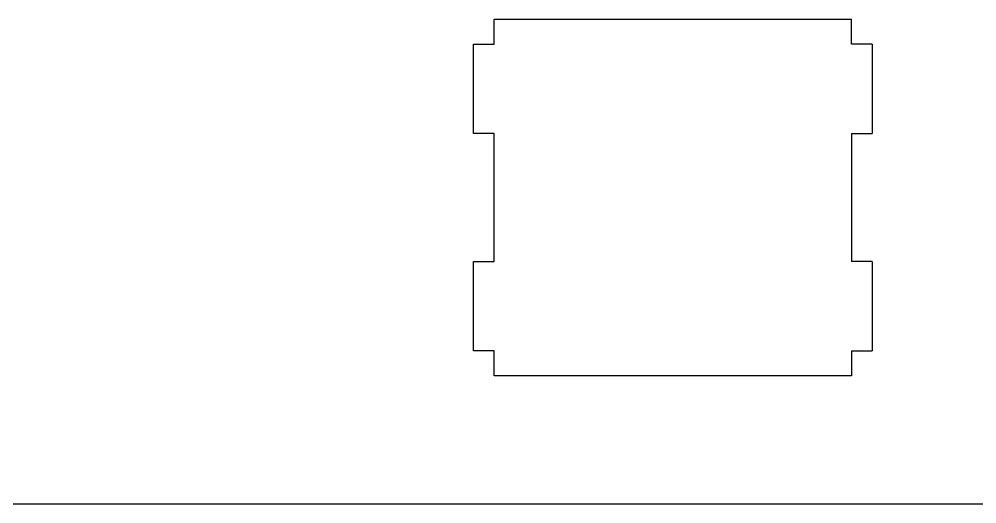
# Model space of a CAD drawing. Extents: x 14 to 304, y 9 to 109.
# Drawn here: x 112.19 to 149.6, y 9.37 to 28.31 of the extents above; entities that cross this region are included whole.
import ezdxf

# ---------------------------------------------------------------- set-up
doc = ezdxf.new("R2010")
doc.units = 0
doc.layers.add('LAYER_1', color=7, linetype='CONTINUOUS')

msp = doc.modelspace()

# ---------------------------------------------------------------- linework, layer by layer
at = {"layer": 'LAYER_1', "linetype": 'BYBLOCK'}
msp.add_line((18.126, 9.37), (278.572, 9.37), dxfattribs=at)
for points in [[(130.752, 28.313, 0), (130.822, 28.313, 0), (131.026, 28.313, 0), (131.351, 28.313, 0), (131.785, 28.313, 0), (132.315, 28.313, 0), (132.931, 28.313, 0), (133.619, 28.313, 0), (134.367, 28.313, 0), (135.164, 28.313, 0), (135.997, 28.313, 0), (136.855, 28.313, 0), (137.724, 28.313, 0), (138.594, 28.313, 0), (139.451, 28.313, 0), (140.284, 28.313, 0), (141.081, 28.313, 0), (141.83, 28.313, 0), (142.518, 28.313, 0), (143.133, 28.313, 0), (143.664, 28.313, 0), (144.098, 28.313, 0), (144.422, 28.313, 0), (144.626, 28.313, 0), (144.697, 28.313, 0)], [(130.752, 27.334, 0), (130.752, 27.339, 0), (130.752, 27.353, 0), (130.752, 27.376, 0), (130.752, 27.406, 0), (130.752, 27.444, 0), (130.752, 27.487, 0), (130.752, 27.535, 0), (130.752, 27.588, 0), (130.752, 27.644, 0), (130.752, 27.702, 0), (130.752, 27.762, 0), (130.752, 27.823, 0), (130.752, 27.884, 0), (130.752, 27.944, 0), (130.752, 28.003, 0), (130.752, 28.059, 0), (130.752, 28.111, 0), (130.752, 28.16, 0), (130.752, 28.203, 0), (130.752, 28.24, 0), (130.752, 28.271, 0), (130.752, 28.293, 0), (130.752, 28.308, 0), (130.752, 28.313, 0)], [(144.697, 27.334, 0), (144.697, 27.339, 0), (144.697, 27.353, 0), (144.697, 27.376, 0), (144.697, 27.406, 0), (144.697, 27.444, 0), (144.697, 27.487, 0), (144.697, 27.535, 0), (144.697, 27.588, 0), (144.697, 27.644, 0), (144.697, 27.702, 0), (144.697, 27.762, 0), (144.697, 27.823, 0), (144.697, 27.884, 0), (144.697, 27.944, 0), (144.697, 28.003, 0), (144.697, 28.059, 0), (144.697, 28.111, 0), (144.697, 28.16, 0), (144.697, 28.203, 0), (144.697, 28.24, 0), (144.697, 28.271, 0), (144.697, 28.293, 0), (144.697, 28.308, 0), (144.697, 28.313, 0)], [(129.94, 23.84, 0), (129.94, 23.858, 0), (129.94, 23.909, 0), (129.94, 23.99, 0), (129.94, 24.099, 0), (129.94, 24.232, 0), (129.94, 24.386, 0), (129.94, 24.558, 0), (129.94, 24.746, 0), (129.94, 24.946, 0), (129.94, 25.154, 0), (129.94, 25.369, 0), (129.94, 25.587, 0), (129.94, 25.805, 0), (129.94, 26.02, 0), (129.94, 26.228, 0), (129.94, 26.428, 0), (129.94, 26.616, 0), (129.94, 26.788, 0), (129.94, 26.942, 0), (129.94, 27.075, 0), (129.94, 27.184, 0), (129.94, 27.265, 0), (129.94, 27.316, 0), (129.94, 27.334, 0)], [(129.94, 27.334, 0), (129.944, 27.334, 0), (129.956, 27.334, 0), (129.975, 27.334, 0), (130, 27.334, 0), (130.031, 27.334, 0), (130.067, 27.334, 0), (130.107, 27.334, 0), (130.151, 27.334, 0), (130.197, 27.334, 0), (130.245, 27.334, 0), (130.295, 27.334, 0), (130.346, 27.334, 0), (130.397, 27.334, 0), (130.446, 27.334, 0), (130.495, 27.334, 0), (130.541, 27.334, 0), (130.585, 27.334, 0), (130.625, 27.334, 0), (130.661, 27.334, 0), (130.692, 27.334, 0), (130.717, 27.334, 0), (130.736, 27.334, 0), (130.748, 27.334, 0), (130.752, 27.334, 0)], [(145.508, 27.334, 0), (145.504, 27.334, 0), (145.492, 27.334, 0), (145.473, 27.334, 0), (145.448, 27.334, 0), (145.417, 27.334, 0), (145.381, 27.334, 0), (145.341, 27.334, 0), (145.298, 27.334, 0), (145.251, 27.334, 0), (145.203, 27.334, 0), (145.153, 27.334, 0), (145.102, 27.334, 0), (145.052, 27.334, 0), (145.002, 27.334, 0), (144.953, 27.334, 0), (144.907, 27.334, 0), (144.864, 27.334, 0), (144.824, 27.334, 0), (144.788, 27.334, 0), (144.757, 27.334, 0), (144.732, 27.334, 0), (144.713, 27.334, 0), (144.701, 27.334, 0), (144.697, 27.334, 0)], [(145.508, 27.334, 0), (145.508, 27.316, 0), (145.508, 27.265, 0), (145.508, 27.184, 0), (145.508, 27.075, 0), (145.508, 26.942, 0), (145.508, 26.788, 0), (145.508, 26.616, 0), (145.508, 26.428, 0), (145.508, 26.228, 0), (145.508, 26.02, 0), (145.508, 25.805, 0), (145.508, 25.587, 0), (145.508, 25.369, 0), (145.508, 25.154, 0), (145.508, 24.946, 0), (145.508, 24.746, 0), (145.508, 24.558, 0), (145.508, 24.386, 0), (145.508, 24.232, 0), (145.508, 24.099, 0), (145.508, 23.99, 0), (145.508, 23.909, 0), (145.508, 23.858, 0), (145.508, 23.84, 0)], [(130.752, 23.84, 0), (130.748, 23.84, 0), (130.736, 23.84, 0), (130.717, 23.84, 0), (130.692, 23.84, 0), (130.661, 23.84, 0), (130.625, 23.84, 0), (130.585, 23.84, 0), (130.541, 23.84, 0), (130.495, 23.84, 0), (130.446, 23.84, 0), (130.397, 23.84, 0), (130.346, 23.84, 0), (130.295, 23.84, 0), (130.245, 23.84, 0), (130.197, 23.84, 0), (130.151, 23.84, 0), (130.107, 23.84, 0), (130.067, 23.84, 0), (130.031, 23.84, 0), (130, 23.84, 0), (129.975, 23.84, 0), (129.956, 23.84, 0), (129.944, 23.84, 0), (129.94, 23.84, 0)], [(130.752, 18.84, 0), (130.752, 18.865, 0), (130.752, 18.938, 0), (130.752, 19.055, 0), (130.752, 19.21, 0), (130.752, 19.401, 0), (130.752, 19.621, 0), (130.752, 19.868, 0), (130.752, 20.136, 0), (130.752, 20.422, 0), (130.752, 20.721, 0), (130.752, 21.028, 0), (130.752, 21.34, 0), (130.752, 21.652, 0), (130.752, 21.959, 0), (130.752, 22.258, 0), (130.752, 22.544, 0), (130.752, 22.812, 0), (130.752, 23.059, 0), (130.752, 23.279, 0), (130.752, 23.47, 0), (130.752, 23.625, 0), (130.752, 23.742, 0), (130.752, 23.815, 0), (130.752, 23.84, 0)], [(144.697, 23.84, 0), (144.697, 23.815, 0), (144.697, 23.742, 0), (144.697, 23.625, 0), (144.697, 23.47, 0), (144.697, 23.279, 0), (144.697, 23.059, 0), (144.697, 22.812, 0), (144.697, 22.544, 0), (144.697, 22.258, 0), (144.697, 21.959, 0), (144.697, 21.652, 0), (144.697, 21.34, 0), (144.697, 21.028, 0), (144.697, 20.721, 0), (144.697, 20.422, 0), (144.697, 20.136, 0), (144.697, 19.868, 0), (144.697, 19.621, 0), (144.697, 19.401, 0), (144.697, 19.21, 0), (144.697, 19.055, 0), (144.697, 18.938, 0), (144.697, 18.865, 0), (144.697, 18.84, 0)], [(144.697, 23.84, 0), (144.701, 23.84, 0), (144.713, 23.84, 0), (144.732, 23.84, 0), (144.757, 23.84, 0), (144.788, 23.84, 0), (144.824, 23.84, 0), (144.864, 23.84, 0), (144.907, 23.84, 0), (144.953, 23.84, 0), (145.002, 23.84, 0), (145.052, 23.84, 0), (145.102, 23.84, 0), (145.153, 23.84, 0), (145.203, 23.84, 0), (145.251, 23.84, 0), (145.298, 23.84, 0), (145.341, 23.84, 0), (145.381, 23.84, 0), (145.417, 23.84, 0), (145.448, 23.84, 0), (145.473, 23.84, 0), (145.492, 23.84, 0), (145.504, 23.84, 0), (145.508, 23.84, 0)], [(129.94, 15.346, 0), (129.94, 15.364, 0), (129.94, 15.415, 0), (129.94, 15.496, 0), (129.94, 15.605, 0), (129.94, 15.738, 0), (129.94, 15.892, 0), (129.94, 16.064, 0), (129.94, 16.252, 0), (129.94, 16.452, 0), (129.94, 16.66, 0), (129.94, 16.875, 0), (129.94, 17.093, 0), (129.94, 17.311, 0), (129.94, 17.526, 0), (129.94, 17.735, 0), (129.94, 17.934, 0), (129.94, 18.122, 0), (129.94, 18.294, 0), (129.94, 18.448, 0), (129.94, 18.581, 0), (129.94, 18.69, 0), (129.94, 18.771, 0), (129.94, 18.822, 0), (129.94, 18.84, 0)], [(129.94, 18.84, 0), (129.944, 18.84, 0), (129.956, 18.84, 0), (129.975, 18.84, 0), (130, 18.84, 0), (130.031, 18.84, 0), (130.067, 18.84, 0), (130.107, 18.84, 0), (130.151, 18.84, 0), (130.197, 18.84, 0), (130.245, 18.84, 0), (130.295, 18.84, 0), (130.346, 18.84, 0), (130.397, 18.84, 0), (130.446, 18.84, 0), (130.495, 18.84, 0), (130.541, 18.84, 0), (130.585, 18.84, 0), (130.625, 18.84, 0), (130.661, 18.84, 0), (130.692, 18.84, 0), (130.717, 18.84, 0), (130.736, 18.84, 0), (130.748, 18.84, 0), (130.752, 18.84, 0)], [(145.508, 18.84, 0), (145.504, 18.84, 0), (145.492, 18.84, 0), (145.473, 18.84, 0), (145.448, 18.84, 0), (145.417, 18.84, 0), (145.381, 18.84, 0), (145.341, 18.84, 0), (145.298, 18.84, 0), (145.251, 18.84, 0), (145.203, 18.84, 0), (145.153, 18.84, 0), (145.102, 18.84, 0), (145.052, 18.84, 0), (145.002, 18.84, 0), (144.953, 18.84, 0), (144.907, 18.84, 0), (144.864, 18.84, 0), (144.824, 18.84, 0), (144.788, 18.84, 0), (144.757, 18.84, 0), (144.732, 18.84, 0), (144.713, 18.84, 0), (144.701, 18.84, 0), (144.697, 18.84, 0)], [(145.508, 18.84, 0), (145.508, 18.822, 0), (145.508, 18.771, 0), (145.508, 18.69, 0), (145.508, 18.581, 0), (145.508, 18.448, 0), (145.508, 18.294, 0), (145.508, 18.122, 0), (145.508, 17.934, 0), (145.508, 17.735, 0), (145.508, 17.526, 0), (145.508, 17.311, 0), (145.508, 17.093, 0), (145.508, 16.875, 0), (145.508, 16.66, 0), (145.508, 16.452, 0), (145.508, 16.252, 0), (145.508, 16.064, 0), (145.508, 15.892, 0), (145.508, 15.738, 0), (145.508, 15.605, 0), (145.508, 15.496, 0), (145.508, 15.415, 0), (145.508, 15.364, 0), (145.508, 15.346, 0)], [(130.752, 15.346, 0), (130.748, 15.346, 0), (130.736, 15.346, 0), (130.717, 15.346, 0), (130.692, 15.346, 0), (130.661, 15.346, 0), (130.625, 15.346, 0), (130.585, 15.346, 0), (130.541, 15.346, 0), (130.495, 15.346, 0), (130.446, 15.346, 0), (130.397, 15.346, 0), (130.346, 15.346, 0), (130.295, 15.346, 0), (130.245, 15.346, 0), (130.197, 15.346, 0), (130.151, 15.346, 0), (130.107, 15.346, 0), (130.067, 15.346, 0), (130.031, 15.346, 0), (130, 15.346, 0), (129.975, 15.346, 0), (129.956, 15.346, 0), (129.944, 15.346, 0), (129.94, 15.346, 0)], [(130.752, 14.367, 0), (130.752, 14.372, 0), (130.752, 14.387, 0), (130.752, 14.409, 0), (130.752, 14.44, 0), (130.752, 14.477, 0), (130.752, 14.52, 0), (130.752, 14.569, 0), (130.752, 14.621, 0), (130.752, 14.677, 0), (130.752, 14.736, 0), (130.752, 14.796, 0), (130.752, 14.857, 0), (130.752, 14.918, 0), (130.752, 14.978, 0), (130.752, 15.036, 0), (130.752, 15.092, 0), (130.752, 15.145, 0), (130.752, 15.193, 0), (130.752, 15.236, 0), (130.752, 15.274, 0), (130.752, 15.304, 0), (130.752, 15.327, 0), (130.752, 15.341, 0), (130.752, 15.346, 0)], [(144.697, 15.346, 0), (144.701, 15.346, 0), (144.713, 15.346, 0), (144.732, 15.346, 0), (144.757, 15.346, 0), (144.788, 15.346, 0), (144.824, 15.346, 0), (144.864, 15.346, 0), (144.907, 15.346, 0), (144.953, 15.346, 0), (145.002, 15.346, 0), (145.052, 15.346, 0), (145.102, 15.346, 0), (145.153, 15.346, 0), (145.203, 15.346, 0), (145.251, 15.346, 0), (145.298, 15.346, 0), (145.341, 15.346, 0), (145.381, 15.346, 0), (145.417, 15.346, 0), (145.448, 15.346, 0), (145.473, 15.346, 0), (145.492, 15.346, 0), (145.504, 15.346, 0), (145.508, 15.346, 0)], [(144.697, 15.346, 0), (144.697, 15.341, 0), (144.697, 15.327, 0), (144.697, 15.304, 0), (144.697, 15.274, 0), (144.697, 15.236, 0), (144.697, 15.193, 0), (144.697, 15.145, 0), (144.697, 15.092, 0), (144.697, 15.036, 0), (144.697, 14.978, 0), (144.697, 14.918, 0), (144.697, 14.857, 0), (144.697, 14.796, 0), (144.697, 14.736, 0), (144.697, 14.677, 0), (144.697, 14.621, 0), (144.697, 14.569, 0), (144.697, 14.52, 0), (144.697, 14.477, 0), (144.697, 14.44, 0), (144.697, 14.409, 0), (144.697, 14.387, 0), (144.697, 14.372, 0), (144.697, 14.367, 0)], [(144.697, 14.367, 0), (144.626, 14.367, 0), (144.422, 14.367, 0), (144.098, 14.367, 0), (143.664, 14.367, 0), (143.133, 14.367, 0), (142.518, 14.367, 0), (141.83, 14.367, 0), (141.081, 14.367, 0), (140.284, 14.367, 0), (139.451, 14.367, 0), (138.594, 14.367, 0), (137.724, 14.367, 0), (136.855, 14.367, 0), (135.997, 14.367, 0), (135.164, 14.367, 0), (134.367, 14.367, 0), (133.619, 14.367, 0), (132.931, 14.367, 0), (132.315, 14.367, 0), (131.785, 14.367, 0), (131.351, 14.367, 0), (131.026, 14.367, 0), (130.822, 14.367, 0), (130.752, 14.367, 0)]]:
    msp.add_polyline3d(points, dxfattribs=at)

doc.saveas('drawing.dxf')
